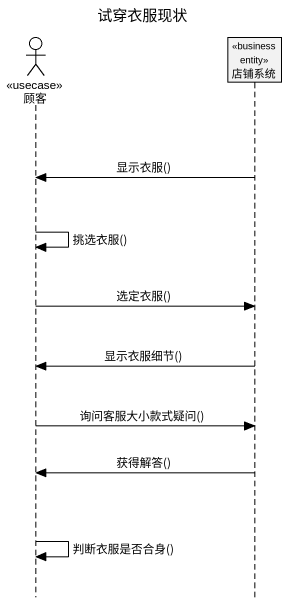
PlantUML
@startuml
title 试穿衣服现状
hide footbox
actor 顾客 <<usecase>>
participant 店铺系统 <<business entity>>

店铺系统 -> 顾客 : 显示衣服()
顾客 -> 顾客 : 挑选衣服()
顾客 -> 店铺系统 : 选定衣服()
店铺系统 -> 顾客 : 显示衣服细节()
顾客 -> 店铺系统 : 询问客服大小款式疑问()
店铺系统 -> 顾客 : 获得解答()
顾客 -> 顾客 : 判断衣服是否合身()
@enduml
